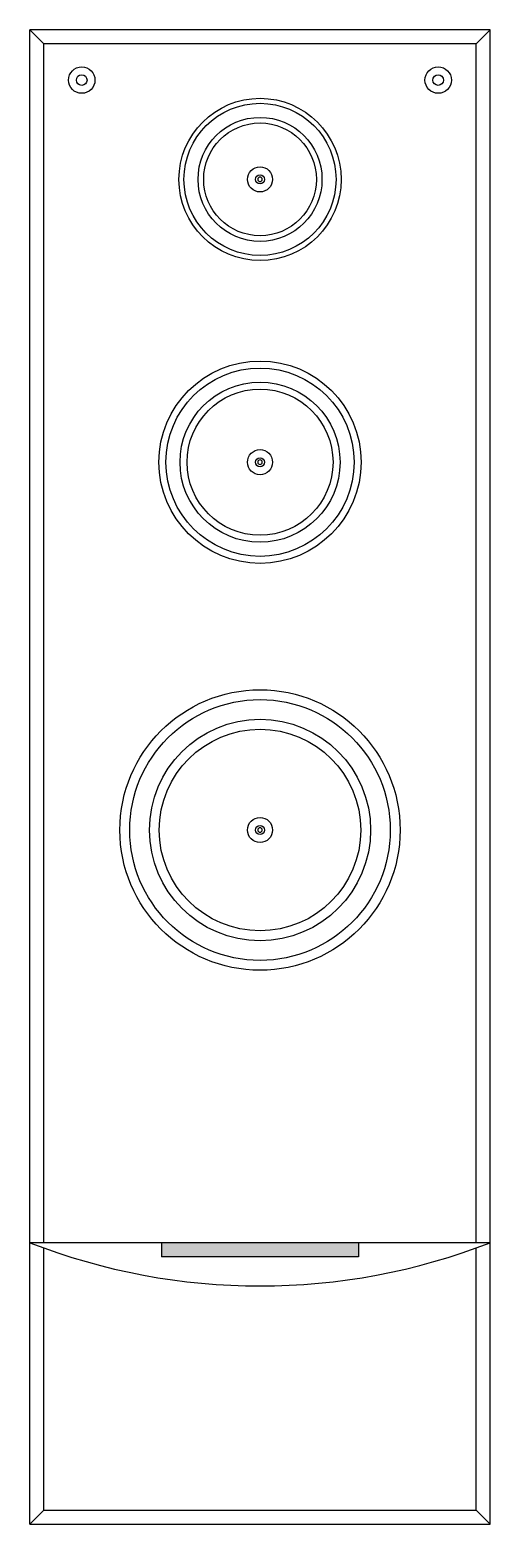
# Model space of a CAD drawing. Header units: millimetres. Extents: x 1474 to 2240, y 2278 to 2630.
# Drawn here: x 2225.504 to 2225.897, y 2607.888 to 2609.163 of the extents above; entities that cross this region are included whole.
import ezdxf

# ---------------------------------------------------------------- set-up
doc = ezdxf.new("R2010")
doc.units = ezdxf.units.MM
doc.layers.add('3', color=3, linetype='Continuous')

msp = doc.modelspace()

# ---------------------------------------------------------------- linework, layer by layer
at = {"layer": '3', "color": 5, "linetype": 'Continuous'}
for p, q in [((2225.5162, 2609.1505), (2225.5042, 2609.1625)), ((2225.8971, 2609.1625), (2225.5042, 2609.1625)), ((2225.5042, 2607.8881), (2225.5042, 2609.1625)), ((2225.8851, 2609.1505), (2225.8971, 2609.1625)), ((2225.8971, 2607.8881), (2225.8971, 2609.1625)), ((2225.5162, 2608.1281), (2225.5162, 2609.1505)), ((2225.8851, 2609.1505), (2225.5162, 2609.1505)), ((2225.8851, 2608.1281), (2225.8851, 2609.1505)), ((2225.8971, 2608.1281), (2225.5042, 2608.1281)), ((2225.5162, 2607.9001), (2225.5162, 2608.1236)), ((2225.6167, 2608.1281), (2225.6167, 2608.1161)), ((2225.7847, 2608.1281), (2225.7847, 2608.1161)), ((2225.8851, 2607.9001), (2225.8851, 2608.1236)), ((2225.7847, 2608.1161), (2225.6167, 2608.1161)), ((2225.5162, 2607.9001), (2225.5042, 2607.8881)), ((2225.5162, 2607.9001), (2225.8851, 2607.9001)), ((2225.8851, 2607.9001), (2225.8971, 2607.8881)), ((2225.5042, 2607.8881), (2225.8971, 2607.8881))]:
    msp.add_line(p, q, dxfattribs=at)
for centre, radius in [((2225.5485, 2609.1197), 0.0113), ((2225.8528, 2609.1197), 0.0113), ((2225.5485, 2609.1197), 0.00454), ((2225.8528, 2609.1197), 0.00454), ((2225.7007, 2609.035), 0.0692), ((2225.7007, 2609.035), 0.0649), ((2225.7007, 2609.035), 0.0529), ((2225.7007, 2609.035), 0.0481), ((2225.7007, 2609.035), 0.0107), ((2225.7007, 2609.035), 0.00384), ((2225.7007, 2608.7938), 0.0863), ((2225.7007, 2608.7938), 0.0803), ((2225.7007, 2608.7938), 0.0683), ((2225.7007, 2608.7938), 0.0623), ((2225.7007, 2608.7938), 0.0107), ((2225.7007, 2608.7938), 0.00384), ((2225.7007, 2608.4801), 0.1196), ((2225.7007, 2608.4801), 0.1112), ((2225.7007, 2608.4801), 0.0944), ((2225.7007, 2608.4801), 0.086), ((2225.7007, 2608.4801), 0.0107), ((2225.7007, 2608.4801), 0.00384)]:
    msp.add_circle(centre, radius, dxfattribs=at)
for centre, radius, start, end in [((2225.7007, 2609.035), 0.00192, 0, 180), ((2225.7007, 2609.035), 0.00192, 180, 0), ((2225.7007, 2608.7938), 0.00192, 0, 180), ((2225.7007, 2608.7938), 0.00192, 180, 0), ((2225.7007, 2608.4801), 0.00192, 0, 180), ((2225.7007, 2608.4801), 0.00192, 180, 0), ((2225.7007, 2608.6325), 0.5413, 248.7202, 291.2798)]:
    msp.add_arc(centre, radius, start, end, dxfattribs=at)
msp.add_solid([(2225.7847, 2608.1281), (2225.7847, 2608.1161), (2225.6167, 2608.1281), (2225.6167, 2608.1161)], dxfattribs=at)

doc.saveas('drawing.dxf')
